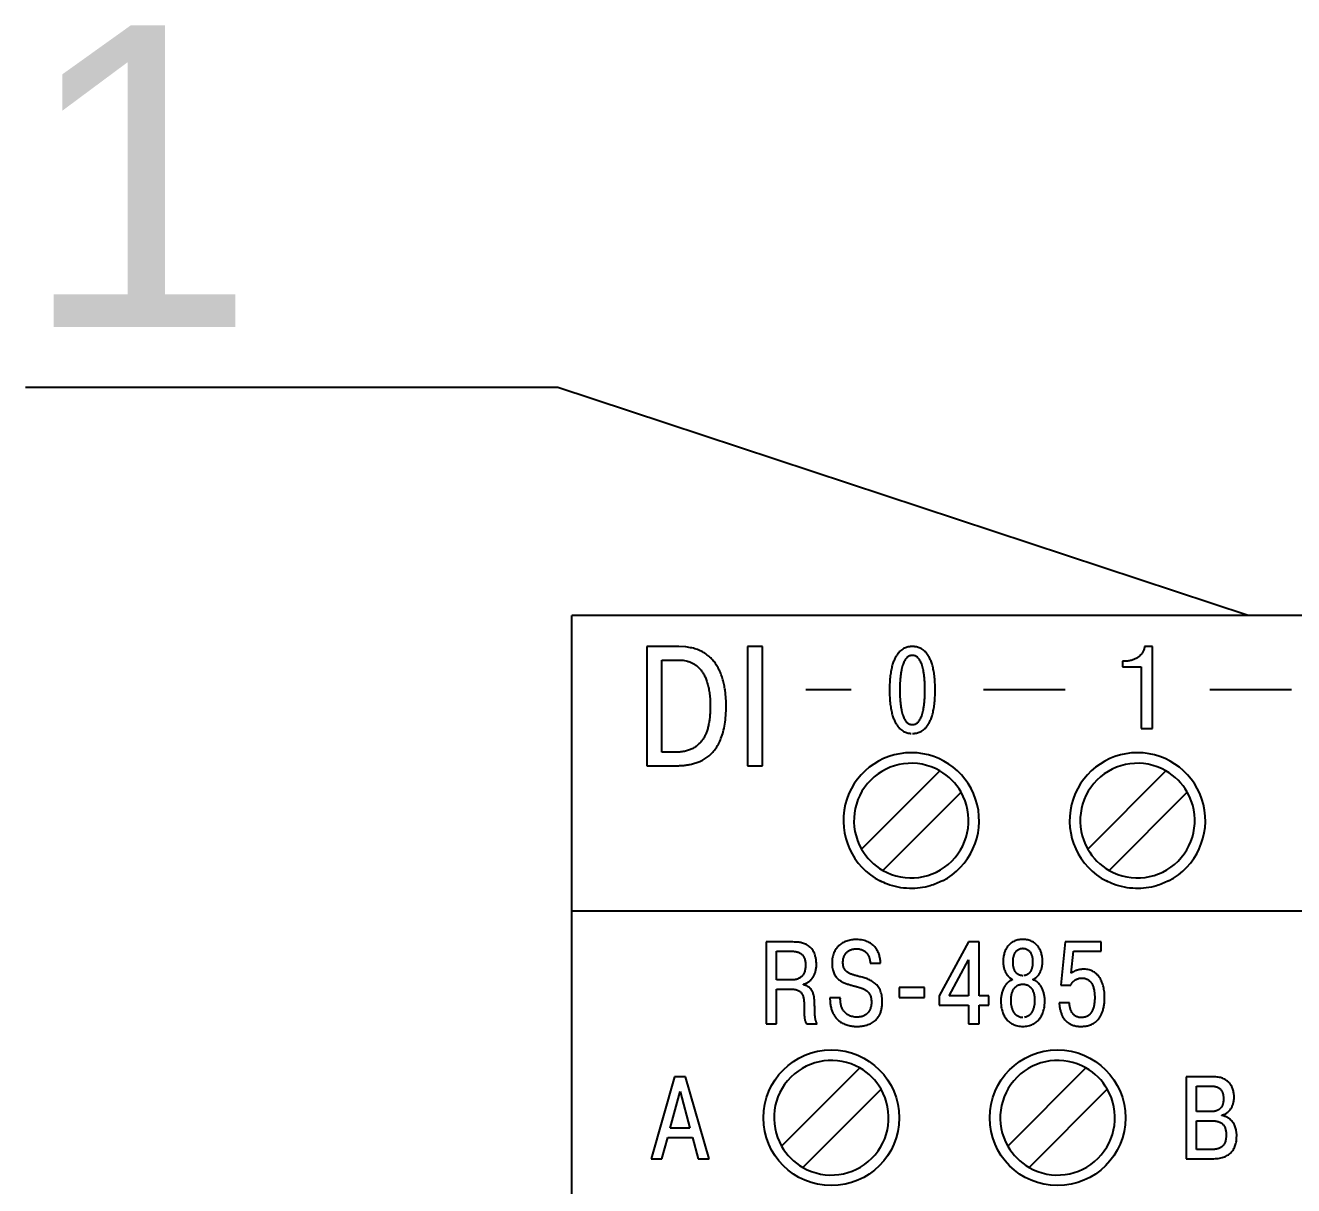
# Model space of a CAD drawing. Header units: millimetres. Extents: x 3520 to 8864, y 403 to 1747.
# Drawn here: x 5603.69 to 5608.74, y 876.04 to 880.65 of the extents above; entities that cross this region are included whole.
import ezdxf
from ezdxf import colors
from ezdxf.entities.mleader import LeaderData, LeaderLine
from ezdxf.math import Vec2, Vec3

# ---------------------------------------------------------------- set-up
doc = ezdxf.new("R2010")
doc.units = ezdxf.units.MM
doc.layers.add('Ссылки', color=6, linetype='Continuous')
doc.styles.get("Standard").update_dxf_attribs({"font": 'arial.ttf'})

# ---------------------------------------------------------------- blocks, each defined once
blk = doc.blocks.new('_None')

msp = doc.modelspace()

# ---------------------------------------------------------------- linework, layer by layer
for p, q in [((5618.4679, 878.3036, 1518.358), (5605.8679, 878.3036, 1518.358)), ((5605.8679, 875.6036, 1518.358), (5605.8679, 878.3036, 1518.358)), ((5606.2937, 878.1799, 1518.358), (5606.1657, 878.1799, 1518.358)), ((5606.1657, 878.1799, 1518.358), (5606.1657, 877.7058, 1518.358)), ((5606.3209, 878.1785, 1518.358), (5606.2937, 878.1799, 1518.358)), ((5606.6266, 878.1799, 1518.358), (5606.5664, 878.1799, 1518.358)), ((5606.5664, 878.1799, 1518.358), (5606.5664, 877.7058, 1518.358)), ((5606.6266, 877.7058, 1518.358), (5606.6266, 878.1799, 1518.358)), ((5608.177, 878.1799, 1518.358), (5608.1463, 878.1799, 1518.358)), ((5608.177, 877.854, 1518.358), (5608.177, 878.1799, 1518.358)), ((5606.2259, 877.7593, 1518.358), (5606.2259, 878.1264, 1518.358)), ((5606.2259, 878.1264, 1518.358), (5606.2916, 878.1264, 1518.358)), ((5608.0587, 878.1217, 1518.358), (5608.0587, 878.0989, 1518.358)), ((5608.0685, 878.1217, 1518.358), (5608.0587, 878.1217, 1518.358)), ((5608.0587, 878.0989, 1518.358), (5608.1332, 878.0989, 1518.358)), ((5608.0758, 878.122, 1518.358), (5608.0685, 878.1217, 1518.358)), ((5608.1332, 878.0989, 1518.358), (5608.1332, 877.854, 1518.358)), ((5606.7984, 878.009, 1518.358), (5606.9784, 878.009, 1518.358)), ((5607.5053, 878.009, 1518.358), (5607.8304, 878.009, 1518.358)), ((5608.4053, 878.009, 1518.358), (5608.7304, 878.009, 1518.358)), ((5608.1332, 877.854, 1518.358), (5608.177, 877.854, 1518.358)), ((5606.2774, 877.7593, 1518.358), (5606.2259, 877.7593, 1518.358)), ((5606.2973, 877.7602, 1518.358), (5606.2774, 877.7593, 1518.358)), ((5606.1657, 877.7058, 1518.358), (5606.2761, 877.7058, 1518.358)), ((5606.5664, 877.7058, 1518.358), (5606.6266, 877.7058, 1518.358)), ((5607.331, 877.6855, 1518.358), (5607.0199, 877.3744, 1518.358)), ((5608.231, 877.6855, 1518.358), (5607.9199, 877.3744, 1518.358)), ((5607.1048, 877.2896, 1518.358), (5607.4158, 877.6007, 1518.358)), ((5608.0048, 877.2896, 1518.358), (5608.3158, 877.6007, 1518.358)), ((5618.4679, 877.1276, 1518.358), (5605.8679, 877.1276, 1518.358)), ((5606.6407, 877.0048, 1518.358), (5606.6407, 876.6788, 1518.358)), ((5606.7474, 877.0048, 1518.358), (5606.6407, 877.0048, 1518.358)), ((5606.7532, 877.0047, 1518.358), (5606.7474, 877.0048, 1518.358)), ((5607.4462, 877.0048, 1518.358), (5607.3293, 876.7906, 1518.358)), ((5607.4877, 877.0048, 1518.358), (5607.4462, 877.0048, 1518.358)), ((5607.4877, 876.791, 1518.358), (5607.4877, 877.0048, 1518.358)), ((5607.8308, 877.0048, 1518.358), (5607.8136, 876.833, 1518.358)), ((5607.9728, 877.0048, 1518.358), (5607.8308, 877.0048, 1518.358)), ((5607.9728, 876.968, 1518.358), (5607.9728, 877.0048, 1518.358)), ((5606.6822, 876.8539, 1518.358), (5606.6822, 876.968, 1518.358)), ((5606.6822, 876.968, 1518.358), (5606.7404, 876.968, 1518.358)), ((5607.8545, 876.8804, 1518.358), (5607.8634, 876.968, 1518.358)), ((5607.8634, 876.968, 1518.358), (5607.9728, 876.968, 1518.358)), ((5607.0544, 876.9247, 1518.358), (5607.0547, 876.92, 1518.358)), ((5607.0547, 876.92, 1518.358), (5607.0961, 876.92, 1518.358)), ((5607.3689, 876.791, 1518.358), (5607.4462, 876.9335, 1518.358)), ((5607.4462, 876.9335, 1518.358), (5607.4462, 876.791, 1518.358)), ((5606.7455, 876.8539, 1518.358), (5606.6822, 876.8539, 1518.358)), ((5606.7491, 876.854, 1518.358), (5606.7455, 876.8539, 1518.358)), ((5607.8573, 876.8824, 1518.358), (5607.8545, 876.8804, 1518.358)), ((5606.6822, 876.8171, 1518.358), (5606.7418, 876.8171, 1518.358)), ((5606.6822, 876.6788, 1518.358), (5606.6822, 876.8171, 1518.358)), ((5606.7893, 876.8344, 1518.358), (5606.7893, 876.8372, 1518.358)), ((5606.7965, 876.8323, 1518.358), (5606.7893, 876.8344, 1518.358)), ((5607.1697, 876.8232, 1518.358), (5607.1697, 876.7836, 1518.358)), ((5607.2712, 876.8232, 1518.358), (5607.1697, 876.8232, 1518.358)), ((5607.2712, 876.7836, 1518.358), (5607.2712, 876.8232, 1518.358)), ((5607.3293, 876.7906, 1518.358), (5607.3293, 876.7538, 1518.358)), ((5607.4462, 876.791, 1518.358), (5607.3689, 876.791, 1518.358)), ((5607.5268, 876.791, 1518.358), (5607.4877, 876.791, 1518.358)), ((5607.5268, 876.7538, 1518.358), (5607.5268, 876.791, 1518.358)), ((5607.8136, 876.833, 1518.358), (5607.8527, 876.833, 1518.358)), ((5606.9359, 876.7822, 1518.358), (5606.8945, 876.7822, 1518.358)), ((5606.9357, 876.776, 1518.358), (5606.9359, 876.7822, 1518.358)), ((5607.1697, 876.7836, 1518.358), (5607.2712, 876.7836, 1518.358)), ((5607.3293, 876.7538, 1518.358), (5607.4462, 876.7538, 1518.358)), ((5607.4462, 876.7538, 1518.358), (5607.4462, 876.6788, 1518.358)), ((5607.4877, 876.7538, 1518.358), (5607.5268, 876.7538, 1518.358)), ((5607.4877, 876.6788, 1518.358), (5607.4877, 876.7538, 1518.358)), ((5607.8476, 876.7622, 1518.358), (5607.8066, 876.7622, 1518.358)), ((5607.8477, 876.7579, 1518.358), (5607.8476, 876.7622, 1518.358)), ((5606.6407, 876.6788, 1518.358), (5606.6822, 876.6788, 1518.358)), ((5606.7998, 876.6816, 1518.358), (5606.8014, 876.6788, 1518.358)), ((5606.8014, 876.6788, 1518.358), (5606.8433, 876.6788, 1518.358)), ((5607.4462, 876.6788, 1518.358), (5607.4877, 876.6788, 1518.358)), ((5607.013, 876.5035, 1518.358), (5606.7019, 876.1924, 1518.358)), ((5607.913, 876.5035, 1518.358), (5607.6019, 876.1924, 1518.358)), ((5606.2762, 876.4686, 1518.358), (5606.1825, 876.1426, 1518.358)), ((5606.3199, 876.4686, 1518.358), (5606.2762, 876.4686, 1518.358)), ((5606.4135, 876.1426, 1518.358), (5606.3199, 876.4686, 1518.358)), ((5608.4194, 876.4686, 1518.358), (5608.3114, 876.4686, 1518.358)), ((5608.3114, 876.4686, 1518.358), (5608.3114, 876.1426, 1518.358)), ((5608.4297, 876.4682, 1518.358), (5608.4194, 876.4686, 1518.358)), ((5606.2585, 876.2637, 1518.358), (5606.2981, 876.4099, 1518.358)), ((5606.2981, 876.4099, 1518.358), (5606.3376, 876.2637, 1518.358)), ((5606.7868, 876.1076, 1518.358), (5607.0978, 876.4187, 1518.358)), ((5607.6868, 876.1076, 1518.358), (5607.9978, 876.4187, 1518.358)), ((5608.3528, 876.3303, 1518.358), (5608.3528, 876.4318, 1518.358)), ((5608.3528, 876.4318, 1518.358), (5608.412, 876.4318, 1518.358)), ((5608.4106, 876.3303, 1518.358), (5608.3528, 876.3303, 1518.358)), ((5608.3528, 876.1794, 1518.358), (5608.3528, 876.2935, 1518.358)), ((5608.3528, 876.2935, 1518.358), (5608.4129, 876.2935, 1518.358)), ((5608.4168, 876.3305, 1518.358), (5608.4106, 876.3303, 1518.358)), ((5608.4539, 876.314, 1518.358), (5608.4539, 876.3163, 1518.358)), ((5608.4584, 876.313, 1518.358), (5608.4539, 876.314, 1518.358)), ((5606.3376, 876.2637, 1518.358), (5606.2585, 876.2637, 1518.358)), ((5606.2259, 876.1426, 1518.358), (5606.2492, 876.2269, 1518.358)), ((5606.2492, 876.2269, 1518.358), (5606.347, 876.2269, 1518.358)), ((5606.347, 876.2269, 1518.358), (5606.3702, 876.1426, 1518.358)), ((5606.1825, 876.1426, 1518.358), (5606.2259, 876.1426, 1518.358)), ((5606.3702, 876.1426, 1518.358), (5606.4135, 876.1426, 1518.358)), ((5608.3114, 876.1426, 1518.358), (5608.4157, 876.1426, 1518.358)), ((5608.4129, 876.1794, 1518.358), (5608.3528, 876.1794, 1518.358)), ((5608.4177, 876.1795, 1518.358), (5608.4129, 876.1794, 1518.358))]:
    msp.add_line(p, q)
for centre in [(5606.8999, 876.3056, 1518.358), (5607.7999, 876.3056, 1518.358)]:
    msp.add_circle(centre, 0.27)
for centre, radius, start, end in [((5607.2179, 877.4876, 1518.358), 0.27, 297.266, 242.734), ((5608.1179, 877.4876, 1518.358), 0.27, 297.266, 242.734), ((5607.2179, 877.4876, 1518.358), 0.228, 60.2575, 209.7425), ((5608.1179, 877.4876, 1518.358), 0.228, 60.2575, 209.7425), ((5607.2179, 877.4876, 1518.358), 0.228, 29.7425, 60.2575), ((5608.1179, 877.4876, 1518.358), 0.228, 29.7425, 60.2575), ((5607.2179, 877.4876, 1518.358), 0.228, 240.2575, 29.7425), ((5608.1179, 877.4876, 1518.358), 0.228, 240.2575, 29.7425), ((5607.2179, 877.4876, 1518.358), 0.228, 209.7425, 240.2575), ((5608.1179, 877.4876, 1518.358), 0.228, 209.7425, 240.2575), ((5606.8999, 876.3056, 1518.358), 0.228, 60.2575, 209.7425), ((5606.8999, 876.3056, 1518.358), 0.228, 29.7425, 60.2575), ((5607.7999, 876.3056, 1518.358), 0.228, 60.2575, 209.7425), ((5607.7999, 876.3056, 1518.358), 0.228, 29.7425, 60.2575), ((5606.8999, 876.3056, 1518.358), 0.228, 240.2575, 29.7425), ((5607.7999, 876.3056, 1518.358), 0.228, 240.2575, 29.7425), ((5606.8999, 876.3056, 1518.358), 0.228, 209.7425, 240.2575), ((5607.7999, 876.3056, 1518.358), 0.228, 209.7425, 240.2575)]:
    msp.add_arc(centre, radius, start, end)
for points in [[(5606.2761, 877.7058, 1518.358), (5606.292, 877.706, 1518.358), (5606.3086, 877.707, 1518.358), (5606.3257, 877.7089, 1518.358), (5606.343, 877.7121, 1518.358), (5606.3603, 877.7168, 1518.358), (5606.3773, 877.7232, 1518.358), (5606.3939, 877.7317, 1518.358), (5606.4097, 877.7425, 1518.358), (5606.4245, 877.7558, 1518.358), (5606.4382, 877.772, 1518.358), (5606.4504, 877.7914, 1518.358), (5606.4609, 877.8141, 1518.358), (5606.4695, 877.8405, 1518.358), (5606.4759, 877.8708, 1518.358), (5606.4799, 877.9053, 1518.358), (5606.4813, 877.9442, 1518.358), (5606.4809, 877.9652, 1518.358), (5606.4795, 877.9862, 1518.358), (5606.4771, 878.0072, 1518.358), (5606.4734, 878.0279, 1518.358), (5606.4685, 878.0481, 1518.358), (5606.4621, 878.0676, 1518.358), (5606.4542, 878.0862, 1518.358), (5606.4446, 878.1037, 1518.358), (5606.4333, 878.1199, 1518.358), (5606.42, 878.1346, 1518.358), (5606.4047, 878.1476, 1518.358), (5606.3873, 878.1587, 1518.358), (5606.3676, 878.1677, 1518.358), (5606.3455, 878.1743, 1518.358), (5606.3209, 878.1785, 1518.358)], [(5607.2223, 877.8343, 1518.358), (5607.227, 877.8344, 1518.358), (5607.2326, 877.8348, 1518.358), (5607.239, 877.8359, 1518.358), (5607.2459, 877.8377, 1518.358), (5607.2533, 877.8405, 1518.358), (5607.2609, 877.8446, 1518.358), (5607.2685, 877.8503, 1518.358), (5607.2761, 877.8577, 1518.358), (5607.2834, 877.867, 1518.358), (5607.2903, 877.8786, 1518.358), (5607.2966, 877.8925, 1518.358), (5607.3021, 877.9092, 1518.358), (5607.3066, 877.9287, 1518.358), (5607.3101, 877.9514, 1518.358), (5607.3123, 877.9775, 1518.358), (5607.3131, 878.0072, 1518.358), (5607.3123, 878.0368, 1518.358), (5607.3101, 878.0629, 1518.358), (5607.3066, 878.0855, 1518.358), (5607.3021, 878.1051, 1518.358), (5607.2966, 878.1217, 1518.358), (5607.2903, 878.1357, 1518.358), (5607.2834, 878.1472, 1518.358), (5607.2761, 878.1566, 1518.358), (5607.2685, 878.1639, 1518.358), (5607.2609, 878.1696, 1518.358), (5607.2533, 878.1737, 1518.358), (5607.2459, 878.1766, 1518.358), (5607.239, 878.1784, 1518.358), (5607.2326, 878.1794, 1518.358), (5607.227, 878.1798, 1518.358), (5607.2223, 878.1799, 1518.358), (5607.2176, 878.1798, 1518.358), (5607.212, 878.1794, 1518.358), (5607.2056, 878.1784, 1518.358), (5607.1987, 878.1766, 1518.358), (5607.1914, 878.1737, 1518.358), (5607.1838, 878.1696, 1518.358), (5607.1761, 878.1639, 1518.358), (5607.1685, 878.1566, 1518.358), (5607.1612, 878.1472, 1518.358), (5607.1543, 878.1357, 1518.358), (5607.1481, 878.1217, 1518.358), (5607.1425, 878.1051, 1518.358), (5607.138, 878.0855, 1518.358), (5607.1345, 878.0629, 1518.358), (5607.1323, 878.0368, 1518.358), (5607.1315, 878.0072, 1518.358), (5607.1323, 877.9775, 1518.358), (5607.1345, 877.9514, 1518.358), (5607.138, 877.9287, 1518.358), (5607.1425, 877.9092, 1518.358), (5607.1481, 877.8925, 1518.358), (5607.1543, 877.8786, 1518.358), (5607.1612, 877.867, 1518.358), (5607.1685, 877.8577, 1518.358), (5607.1761, 877.8503, 1518.358), (5607.1838, 877.8446, 1518.358), (5607.1914, 877.8405, 1518.358), (5607.1987, 877.8377, 1518.358), (5607.2056, 877.8359, 1518.358), (5607.212, 877.8348, 1518.358), (5607.2176, 877.8344, 1518.358)], [(5608.1463, 878.1799, 1518.358), (5608.1451, 878.1734, 1518.358), (5608.1432, 878.1673, 1518.358), (5608.1407, 878.1614, 1518.358), (5608.1377, 878.1559, 1518.358), (5608.1341, 878.1507, 1518.358), (5608.13, 878.146, 1518.358), (5608.1254, 878.1416, 1518.358), (5608.1203, 878.1376, 1518.358), (5608.1149, 878.134, 1518.358), (5608.1091, 878.1308, 1518.358), (5608.103, 878.1281, 1518.358), (5608.0965, 878.1258, 1518.358), (5608.0898, 878.124, 1518.358), (5608.0829, 878.1228, 1518.358), (5608.0758, 878.122, 1518.358)], [(5606.2916, 878.1264, 1518.358), (5606.3039, 878.1259, 1518.358), (5606.316, 878.1244, 1518.358), (5606.3278, 878.1217, 1518.358), (5606.3392, 878.1178, 1518.358), (5606.3501, 878.1126, 1518.358), (5606.3606, 878.106, 1518.358), (5606.3705, 878.0979, 1518.358), (5606.3796, 878.0882, 1518.358), (5606.388, 878.0769, 1518.358), (5606.3956, 878.0637, 1518.358), (5606.4022, 878.0488, 1518.358), (5606.4077, 878.0318, 1518.358), (5606.4122, 878.0129, 1518.358), (5606.4156, 877.9918, 1518.358), (5606.4176, 877.9685, 1518.358), (5606.4183, 877.9429, 1518.358), (5606.4179, 877.9236, 1518.358), (5606.4168, 877.905, 1518.358), (5606.4148, 877.8872, 1518.358), (5606.4119, 877.8702, 1518.358), (5606.408, 877.8541, 1518.358), (5606.403, 877.8389, 1518.358), (5606.3969, 877.8249, 1518.358), (5606.3895, 877.812, 1518.358), (5606.3809, 877.8003, 1518.358), (5606.3708, 877.7899, 1518.358), (5606.3593, 877.7809, 1518.358), (5606.3463, 877.7733, 1518.358), (5606.3317, 877.7673, 1518.358), (5606.3154, 877.7629, 1518.358), (5606.2973, 877.7602, 1518.358)], [(5607.2223, 877.8693, 1518.358), (5607.2178, 877.8696, 1518.358), (5607.2134, 877.8707, 1518.358), (5607.2089, 877.8725, 1518.358), (5607.2045, 877.8752, 1518.358), (5607.2002, 877.8789, 1518.358), (5607.1961, 877.8836, 1518.358), (5607.1922, 877.8894, 1518.358), (5607.1885, 877.8965, 1518.358), (5607.1851, 877.9049, 1518.358), (5607.182, 877.9146, 1518.358), (5607.1793, 877.9259, 1518.358), (5607.1769, 877.9387, 1518.358), (5607.1751, 877.9531, 1518.358), (5607.1736, 877.9693, 1518.358), (5607.1728, 877.9873, 1518.358), (5607.1725, 878.0072, 1518.358), (5607.1728, 878.027, 1518.358), (5607.1736, 878.045, 1518.358), (5607.1751, 878.0612, 1518.358), (5607.1769, 878.0756, 1518.358), (5607.1793, 878.0884, 1518.358), (5607.182, 878.0997, 1518.358), (5607.1851, 878.1094, 1518.358), (5607.1885, 878.1178, 1518.358), (5607.1922, 878.1249, 1518.358), (5607.1961, 878.1307, 1518.358), (5607.2002, 878.1354, 1518.358), (5607.2045, 878.1391, 1518.358), (5607.2089, 878.1418, 1518.358), (5607.2134, 878.1436, 1518.358), (5607.2178, 878.1447, 1518.358), (5607.2223, 878.145, 1518.358), (5607.2268, 878.1447, 1518.358), (5607.2313, 878.1436, 1518.358), (5607.2357, 878.1418, 1518.358), (5607.2401, 878.1391, 1518.358), (5607.2444, 878.1354, 1518.358), (5607.2485, 878.1307, 1518.358), (5607.2525, 878.1249, 1518.358), (5607.2561, 878.1178, 1518.358), (5607.2595, 878.1094, 1518.358), (5607.2626, 878.0997, 1518.358), (5607.2654, 878.0884, 1518.358), (5607.2677, 878.0756, 1518.358), (5607.2696, 878.0612, 1518.358), (5607.271, 878.045, 1518.358), (5607.2718, 878.027, 1518.358), (5607.2721, 878.0072, 1518.358), (5607.2718, 877.9873, 1518.358), (5607.271, 877.9693, 1518.358), (5607.2696, 877.9531, 1518.358), (5607.2677, 877.9387, 1518.358), (5607.2654, 877.9259, 1518.358), (5607.2626, 877.9146, 1518.358), (5607.2595, 877.9049, 1518.358), (5607.2561, 877.8965, 1518.358), (5607.2525, 877.8894, 1518.358), (5607.2485, 877.8836, 1518.358), (5607.2444, 877.8789, 1518.358), (5607.2401, 877.8752, 1518.358), (5607.2357, 877.8725, 1518.358), (5607.2313, 877.8707, 1518.358), (5607.2268, 877.8696, 1518.358), (5607.2223, 877.8693, 1518.358)], [(5606.7893, 876.8372, 1518.358), (5606.7945, 876.8388, 1518.358), (5606.7996, 876.8408, 1518.358), (5606.8046, 876.8434, 1518.358), (5606.8093, 876.8463, 1518.358), (5606.8138, 876.8497, 1518.358), (5606.818, 876.8535, 1518.358), (5606.8219, 876.8578, 1518.358), (5606.8256, 876.8624, 1518.358), (5606.8289, 876.8675, 1518.358), (5606.8318, 876.873, 1518.358), (5606.8344, 876.8789, 1518.358), (5606.8365, 876.8851, 1518.358), (5606.8382, 876.8918, 1518.358), (5606.8395, 876.8988, 1518.358), (5606.8403, 876.9062, 1518.358), (5606.8405, 876.914, 1518.358), (5606.8398, 876.9293, 1518.358), (5606.8377, 876.9429, 1518.358), (5606.8344, 876.9547, 1518.358), (5606.83, 876.9649, 1518.358), (5606.8247, 876.9736, 1518.358), (5606.8187, 876.981, 1518.358), (5606.812, 876.9871, 1518.358), (5606.8048, 876.992, 1518.358), (5606.7973, 876.996, 1518.358), (5606.7896, 876.999, 1518.358), (5606.7818, 877.0013, 1518.358), (5606.7741, 877.0028, 1518.358), (5606.7667, 877.0039, 1518.358), (5606.7597, 877.0045, 1518.358), (5606.7532, 877.0047, 1518.358)], [(5607.0961, 876.92, 1518.358), (5607.0956, 876.9273, 1518.358), (5607.0947, 876.9349, 1518.358), (5607.0932, 876.9427, 1518.358), (5607.091, 876.9507, 1518.358), (5607.0883, 876.9586, 1518.358), (5607.0848, 876.9665, 1518.358), (5607.0806, 876.9741, 1518.358), (5607.0756, 876.9814, 1518.358), (5607.0698, 876.9883, 1518.358), (5607.063, 876.9946, 1518.358), (5607.0553, 877.0002, 1518.358), (5607.0466, 877.0051, 1518.358), (5607.0369, 877.0091, 1518.358), (5607.026, 877.0121, 1518.358), (5607.0139, 877.0139, 1518.358), (5607.0007, 877.0146, 1518.358), (5606.9901, 877.0142, 1518.358), (5606.98, 877.013, 1518.358), (5606.9704, 877.0111, 1518.358), (5606.9612, 877.0085, 1518.358), (5606.9526, 877.005, 1518.358), (5606.9446, 877.0009, 1518.358), (5606.9371, 876.996, 1518.358), (5606.9303, 876.9905, 1518.358), (5606.9242, 876.9842, 1518.358), (5606.9187, 876.9772, 1518.358), (5606.914, 876.9695, 1518.358), (5606.9101, 876.9611, 1518.358), (5606.907, 876.9521, 1518.358), (5606.9047, 876.9424, 1518.358), (5606.9033, 876.932, 1518.358), (5606.9029, 876.921, 1518.358), (5606.9033, 876.9096, 1518.358), (5606.9047, 876.8993, 1518.358), (5606.9068, 876.89, 1518.358), (5606.9097, 876.8817, 1518.358), (5606.9132, 876.8743, 1518.358), (5606.9174, 876.8678, 1518.358), (5606.9221, 876.862, 1518.358), (5606.9273, 876.8569, 1518.358), (5606.9329, 876.8525, 1518.358), (5606.9388, 876.8486, 1518.358), (5606.945, 876.8452, 1518.358), (5606.9514, 876.8422, 1518.358), (5606.958, 876.8396, 1518.358), (5606.9646, 876.8374, 1518.358), (5606.9713, 876.8353, 1518.358), (5606.9778, 876.8334, 1518.358), (5606.98, 876.8328, 1518.358), (5606.9822, 876.8322, 1518.358), (5606.9844, 876.8316, 1518.358), (5606.9866, 876.831, 1518.358), (5606.9888, 876.8304, 1518.358), (5606.9909, 876.8299, 1518.358), (5606.9931, 876.8293, 1518.358), (5606.9953, 876.8287, 1518.358), (5606.9975, 876.8281, 1518.358), (5606.9997, 876.8275, 1518.358), (5607.0019, 876.8269, 1518.358), (5607.0041, 876.8263, 1518.358), (5607.0062, 876.8256, 1518.358), (5607.0084, 876.825, 1518.358), (5607.0106, 876.8243, 1518.358), (5607.0128, 876.8236, 1518.358), (5607.0161, 876.8226, 1518.358), (5607.0197, 876.8214, 1518.358), (5607.0235, 876.8201, 1518.358), (5607.0273, 876.8185, 1518.358), (5607.0312, 876.8167, 1518.358), (5607.0351, 876.8145, 1518.358), (5607.0389, 876.812, 1518.358), (5607.0425, 876.8091, 1518.358), (5607.046, 876.8058, 1518.358), (5607.0492, 876.8019, 1518.358), (5607.052, 876.7976, 1518.358), (5607.0545, 876.7927, 1518.358), (5607.0565, 876.7871, 1518.358), (5607.058, 876.7809, 1518.358), (5607.059, 876.774, 1518.358), (5607.0593, 876.7664, 1518.358), (5607.0591, 876.7594, 1518.358), (5607.0584, 876.7528, 1518.358), (5607.0571, 876.7466, 1518.358), (5607.0554, 876.7408, 1518.358), (5607.0533, 876.7354, 1518.358), (5607.0507, 876.7304, 1518.358), (5607.0477, 876.7259, 1518.358), (5607.0442, 876.7218, 1518.358), (5607.0404, 876.7181, 1518.358), (5607.0361, 876.7149, 1518.358), (5607.0314, 876.7121, 1518.358), (5607.0263, 876.7099, 1518.358), (5607.0209, 876.7081, 1518.358), (5607.0151, 876.7069, 1518.358), (5607.009, 876.7061, 1518.358), (5607.0025, 876.7058, 1518.358), (5606.9929, 876.7063, 1518.358), (5606.9841, 876.7078, 1518.358), (5606.9761, 876.7101, 1518.358), (5606.969, 876.7132, 1518.358), (5606.9627, 876.7169, 1518.358), (5606.9571, 876.7214, 1518.358), (5606.9523, 876.7263, 1518.358), (5606.9481, 876.7318, 1518.358), (5606.9446, 876.7376, 1518.358), (5606.9417, 876.7437, 1518.358), (5606.9395, 876.75, 1518.358), (5606.9378, 876.7565, 1518.358), (5606.9366, 876.763, 1518.358), (5606.9359, 876.7695, 1518.358), (5606.9357, 876.776, 1518.358)], [(5607.6217, 876.8553, 1518.358), (5607.6136, 876.8517, 1518.358), (5607.6065, 876.8473, 1518.358), (5607.6003, 876.842, 1518.358), (5607.5949, 876.8362, 1518.358), (5607.5903, 876.8299, 1518.358), (5607.5865, 876.8233, 1518.358), (5607.5833, 876.8165, 1518.358), (5607.5807, 876.8097, 1518.358), (5607.5787, 876.8029, 1518.358), (5607.5771, 876.7964, 1518.358), (5607.576, 876.7904, 1518.358), (5607.5752, 876.7848, 1518.358), (5607.5747, 876.78, 1518.358), (5607.5744, 876.776, 1518.358), (5607.5743, 876.7729, 1518.358), (5607.5742, 876.771, 1518.358), (5607.5746, 876.7609, 1518.358), (5607.5755, 876.751, 1518.358), (5607.577, 876.7413, 1518.358), (5607.5792, 876.7321, 1518.358), (5607.5821, 876.7232, 1518.358), (5607.5856, 876.7148, 1518.358), (5607.5899, 876.7069, 1518.358), (5607.5948, 876.6995, 1518.358), (5607.6005, 876.6929, 1518.358), (5607.6069, 876.6869, 1518.358), (5607.6141, 876.6816, 1518.358), (5607.622, 876.6772, 1518.358), (5607.6307, 876.6737, 1518.358), (5607.6403, 876.6711, 1518.358), (5607.6506, 876.6695, 1518.358), (5607.6618, 876.669, 1518.358), (5607.673, 876.6695, 1518.358), (5607.6834, 876.6711, 1518.358), (5607.6929, 876.6737, 1518.358), (5607.7016, 876.6772, 1518.358), (5607.7096, 876.6816, 1518.358), (5607.7167, 876.6869, 1518.358), (5607.7232, 876.6929, 1518.358), (5607.7288, 876.6995, 1518.358), (5607.7338, 876.7069, 1518.358), (5607.738, 876.7148, 1518.358), (5607.7415, 876.7232, 1518.358), (5607.7444, 876.7321, 1518.358), (5607.7466, 876.7413, 1518.358), (5607.7481, 876.751, 1518.358), (5607.749, 876.7609, 1518.358), (5607.7493, 876.771, 1518.358), (5607.7493, 876.7729, 1518.358), (5607.7492, 876.776, 1518.358), (5607.7489, 876.78, 1518.358), (5607.7484, 876.7848, 1518.358), (5607.7476, 876.7904, 1518.358), (5607.7465, 876.7964, 1518.358), (5607.7449, 876.8029, 1518.358), (5607.7429, 876.8097, 1518.358), (5607.7403, 876.8165, 1518.358), (5607.7371, 876.8233, 1518.358), (5607.7333, 876.8299, 1518.358), (5607.7287, 876.8362, 1518.358), (5607.7234, 876.842, 1518.358), (5607.7171, 876.8473, 1518.358), (5607.71, 876.8517, 1518.358), (5607.7018, 876.8553, 1518.358), (5607.7064, 876.8577, 1518.358), (5607.7107, 876.8604, 1518.358), (5607.7147, 876.8635, 1518.358), (5607.7184, 876.8669, 1518.358), (5607.7219, 876.8706, 1518.358), (5607.725, 876.8746, 1518.358), (5607.7278, 876.8789, 1518.358), (5607.7304, 876.8835, 1518.358), (5607.7326, 876.8882, 1518.358), (5607.7346, 876.8933, 1518.358), (5607.7363, 876.8985, 1518.358), (5607.7376, 876.9039, 1518.358), (5607.7387, 876.9095, 1518.358), (5607.7394, 876.9152, 1518.358), (5607.7399, 876.921, 1518.358), (5607.74, 876.927, 1518.358), (5607.7398, 876.9355, 1518.358), (5607.7389, 876.9439, 1518.358), (5607.7376, 876.952, 1518.358), (5607.7356, 876.9599, 1518.358), (5607.7331, 876.9675, 1518.358), (5607.7299, 876.9748, 1518.358), (5607.7261, 876.9816, 1518.358), (5607.7217, 876.9879, 1518.358), (5607.7166, 876.9937, 1518.358), (5607.7109, 876.9989, 1518.358), (5607.7045, 877.0034, 1518.358), (5607.6974, 877.0073, 1518.358), (5607.6896, 877.0104, 1518.358), (5607.6811, 877.0127, 1518.358), (5607.6718, 877.0141, 1518.358), (5607.6618, 877.0146, 1518.358), (5607.6518, 877.0141, 1518.358), (5607.6425, 877.0127, 1518.358), (5607.634, 877.0104, 1518.358), (5607.6262, 877.0073, 1518.358), (5607.6191, 877.0034, 1518.358), (5607.6127, 876.9989, 1518.358), (5607.607, 876.9937, 1518.358), (5607.6019, 876.9879, 1518.358), (5607.5975, 876.9816, 1518.358), (5607.5937, 876.9748, 1518.358), (5607.5906, 876.9675, 1518.358), (5607.588, 876.9599, 1518.358), (5607.5861, 876.952, 1518.358), (5607.5847, 876.9439, 1518.358), (5607.5838, 876.9355, 1518.358), (5607.5836, 876.927, 1518.358), (5607.5837, 876.921, 1518.358), (5607.5842, 876.9152, 1518.358), (5607.5849, 876.9095, 1518.358), (5607.586, 876.9039, 1518.358), (5607.5874, 876.8985, 1518.358), (5607.589, 876.8933, 1518.358), (5607.591, 876.8882, 1518.358), (5607.5932, 876.8835, 1518.358), (5607.5958, 876.8789, 1518.358), (5607.5986, 876.8746, 1518.358), (5607.6018, 876.8706, 1518.358), (5607.6052, 876.8669, 1518.358), (5607.6089, 876.8635, 1518.358), (5607.6129, 876.8604, 1518.358), (5607.6172, 876.8577, 1518.358)], [(5606.7404, 876.968, 1518.358), (5606.7468, 876.9678, 1518.358), (5606.7529, 876.9674, 1518.358), (5606.7586, 876.9665, 1518.358), (5606.764, 876.9653, 1518.358), (5606.7691, 876.9637, 1518.358), (5606.7737, 876.9616, 1518.358), (5606.778, 876.9591, 1518.358), (5606.7819, 876.9562, 1518.358), (5606.7854, 876.9527, 1518.358), (5606.7884, 876.9487, 1518.358), (5606.7911, 876.9442, 1518.358), (5606.7932, 876.9391, 1518.358), (5606.795, 876.9334, 1518.358), (5606.7962, 876.9271, 1518.358), (5606.797, 876.9202, 1518.358), (5606.7972, 876.9126, 1518.358), (5606.7968, 876.9036, 1518.358), (5606.7957, 876.8956, 1518.358), (5606.794, 876.8885, 1518.358), (5606.7917, 876.8822, 1518.358), (5606.7889, 876.8767, 1518.358), (5606.7857, 876.8719, 1518.358), (5606.7821, 876.8678, 1518.358), (5606.7782, 876.8644, 1518.358), (5606.7741, 876.8615, 1518.358), (5606.7699, 876.8592, 1518.358), (5606.7656, 876.8574, 1518.358), (5606.7613, 876.856, 1518.358), (5606.7571, 876.855, 1518.358), (5606.753, 876.8544, 1518.358), (5606.7491, 876.854, 1518.358)], [(5606.8945, 876.7822, 1518.358), (5606.8954, 876.7631, 1518.358), (5606.898, 876.7463, 1518.358), (5606.9022, 876.7316, 1518.358), (5606.9077, 876.7189, 1518.358), (5606.9144, 876.708, 1518.358), (5606.922, 876.6988, 1518.358), (5606.9303, 876.6912, 1518.358), (5606.939, 876.685, 1518.358), (5606.948, 876.6801, 1518.358), (5606.9571, 876.6763, 1518.358), (5606.966, 876.6734, 1518.358), (5606.9746, 876.6714, 1518.358), (5606.9825, 876.6701, 1518.358), (5606.9897, 876.6694, 1518.358), (5606.9958, 876.669, 1518.358), (5607.0007, 876.669, 1518.358), (5607.0054, 876.669, 1518.358), (5607.0112, 876.6692, 1518.358), (5607.0181, 876.6697, 1518.358), (5607.0257, 876.6707, 1518.358), (5607.0338, 876.6722, 1518.358), (5607.0424, 876.6745, 1518.358), (5607.0511, 876.6776, 1518.358), (5607.0597, 876.6818, 1518.358), (5607.0681, 876.687, 1518.358), (5607.076, 876.6936, 1518.358), (5607.0833, 876.7015, 1518.358), (5607.0897, 876.711, 1518.358), (5607.0951, 876.7222, 1518.358), (5607.0991, 876.7352, 1518.358), (5607.1017, 876.7502, 1518.358), (5607.1026, 876.7673, 1518.358), (5607.102, 876.781, 1518.358), (5607.1003, 876.7934, 1518.358), (5607.0975, 876.8044, 1518.358), (5607.0937, 876.8142, 1518.358), (5607.089, 876.8228, 1518.358), (5607.0835, 876.8304, 1518.358), (5607.0774, 876.837, 1518.358), (5607.0706, 876.8428, 1518.358), (5607.0633, 876.8478, 1518.358), (5607.0556, 876.8521, 1518.358), (5607.0475, 876.8559, 1518.358), (5607.0392, 876.8591, 1518.358), (5607.0308, 876.8619, 1518.358), (5607.0222, 876.8644, 1518.358), (5607.0137, 876.8667, 1518.358), (5607.0053, 876.8688, 1518.358), (5606.9994, 876.8703, 1518.358), (5606.9936, 876.8719, 1518.358), (5606.9879, 876.8735, 1518.358), (5606.9825, 876.8753, 1518.358), (5606.9774, 876.8773, 1518.358), (5606.9725, 876.8796, 1518.358), (5606.9679, 876.882, 1518.358), (5606.9637, 876.8849, 1518.358), (5606.9599, 876.888, 1518.358), (5606.9564, 876.8915, 1518.358), (5606.9534, 876.8955, 1518.358), (5606.9509, 876.9, 1518.358), (5606.9489, 876.9049, 1518.358), (5606.9474, 876.9104, 1518.358), (5606.9465, 876.9165, 1518.358), (5606.9462, 876.9233, 1518.358), (5606.9464, 876.9293, 1518.358), (5606.9471, 876.9351, 1518.358), (5606.9483, 876.9406, 1518.358), (5606.95, 876.9457, 1518.358), (5606.9521, 876.9506, 1518.358), (5606.9545, 876.955, 1518.358), (5606.9574, 876.9592, 1518.358), (5606.9607, 876.9629, 1518.358), (5606.9644, 876.9663, 1518.358), (5606.9685, 876.9692, 1518.358), (5606.9729, 876.9718, 1518.358), (5606.9776, 876.9739, 1518.358), (5606.9827, 876.9756, 1518.358), (5606.9881, 876.9768, 1518.358), (5606.9938, 876.9775, 1518.358), (5606.9997, 876.9778, 1518.358), (5607.0071, 876.9774, 1518.358), (5607.0138, 876.9763, 1518.358), (5607.02, 876.9745, 1518.358), (5607.0255, 876.9722, 1518.358), (5607.0305, 876.9693, 1518.358), (5607.0349, 876.966, 1518.358), (5607.0388, 876.9623, 1518.358), (5607.0422, 876.9582, 1518.358), (5607.0452, 876.9537, 1518.358), (5607.0477, 876.9491, 1518.358), (5607.0498, 876.9443, 1518.358), (5607.0515, 876.9395, 1518.358), (5607.0528, 876.9345, 1518.358), (5607.0537, 876.9296, 1518.358), (5607.0544, 876.9247, 1518.358)], [(5607.6618, 876.8707, 1518.358), (5607.6578, 876.8709, 1518.358), (5607.6539, 876.8715, 1518.358), (5607.6501, 876.8725, 1518.358), (5607.6465, 876.874, 1518.358), (5607.6431, 876.8759, 1518.358), (5607.6398, 876.8782, 1518.358), (5607.6368, 876.881, 1518.358), (5607.634, 876.8842, 1518.358), (5607.6315, 876.8878, 1518.358), (5607.6293, 876.8918, 1518.358), (5607.6274, 876.8963, 1518.358), (5607.6257, 876.9013, 1518.358), (5607.6244, 876.9067, 1518.358), (5607.6235, 876.9125, 1518.358), (5607.6229, 876.9188, 1518.358), (5607.6227, 876.9256, 1518.358), (5607.6227, 876.9279, 1518.358), (5607.6229, 876.9309, 1518.358), (5607.6232, 876.9344, 1518.358), (5607.6236, 876.9384, 1518.358), (5607.6244, 876.9427, 1518.358), (5607.6254, 876.9472, 1518.358), (5607.6267, 876.9518, 1518.358), (5607.6284, 876.9565, 1518.358), (5607.6306, 876.961, 1518.358), (5607.6333, 876.9652, 1518.358), (5607.6365, 876.9692, 1518.358), (5607.6402, 876.9726, 1518.358), (5607.6446, 876.9755, 1518.358), (5607.6496, 876.9777, 1518.358), (5607.6553, 876.9791, 1518.358), (5607.6618, 876.9796, 1518.358), (5607.6683, 876.9791, 1518.358), (5607.6741, 876.9777, 1518.358), (5607.6791, 876.9755, 1518.358), (5607.6834, 876.9726, 1518.358), (5607.6872, 876.9692, 1518.358), (5607.6904, 876.9652, 1518.358), (5607.693, 876.961, 1518.358), (5607.6952, 876.9565, 1518.358), (5607.6969, 876.9518, 1518.358), (5607.6983, 876.9472, 1518.358), (5607.6993, 876.9427, 1518.358), (5607.7, 876.9384, 1518.358), (5607.7005, 876.9344, 1518.358), (5607.7007, 876.9309, 1518.358), (5607.7009, 876.9279, 1518.358), (5607.7009, 876.9256, 1518.358), (5607.7007, 876.9188, 1518.358), (5607.7001, 876.9125, 1518.358), (5607.6992, 876.9067, 1518.358), (5607.6979, 876.9013, 1518.358), (5607.6963, 876.8963, 1518.358), (5607.6943, 876.8918, 1518.358), (5607.6921, 876.8878, 1518.358), (5607.6896, 876.8842, 1518.358), (5607.6868, 876.881, 1518.358), (5607.6838, 876.8782, 1518.358), (5607.6806, 876.8759, 1518.358), (5607.6772, 876.874, 1518.358), (5607.6735, 876.8725, 1518.358), (5607.6698, 876.8715, 1518.358), (5607.6659, 876.8709, 1518.358)], [(5607.8066, 876.7622, 1518.358), (5607.8083, 876.7459, 1518.358), (5607.8112, 876.7317, 1518.358), (5607.8152, 876.7193, 1518.358), (5607.82, 876.7087, 1518.358), (5607.8256, 876.6996, 1518.358), (5607.8318, 876.6921, 1518.358), (5607.8385, 876.6859, 1518.358), (5607.8455, 876.681, 1518.358), (5607.8526, 876.677, 1518.358), (5607.8597, 876.6741, 1518.358), (5607.8667, 876.672, 1518.358), (5607.8734, 876.6705, 1518.358), (5607.8796, 876.6696, 1518.358), (5607.8852, 876.6692, 1518.358), (5607.8901, 876.669, 1518.358), (5607.8941, 876.669, 1518.358), (5607.8995, 876.6691, 1518.358), (5607.9056, 876.6695, 1518.358), (5607.9124, 876.6703, 1518.358), (5607.9197, 876.6718, 1518.358), (5607.9273, 876.674, 1518.358), (5607.9351, 876.677, 1518.358), (5607.9428, 876.6811, 1518.358), (5607.9505, 876.6863, 1518.358), (5607.9578, 876.6927, 1518.358), (5607.9647, 876.7005, 1518.358), (5607.9709, 876.71, 1518.358), (5607.9764, 876.721, 1518.358), (5607.9809, 876.7339, 1518.358), (5607.9843, 876.7488, 1518.358), (5607.9865, 876.7658, 1518.358), (5607.9872, 876.785, 1518.358), (5607.987, 876.7954, 1518.358), (5607.9861, 876.8058, 1518.358), (5607.9846, 876.816, 1518.358), (5607.9826, 876.8259, 1518.358), (5607.9799, 876.8355, 1518.358), (5607.9766, 876.8447, 1518.358), (5607.9726, 876.8534, 1518.358), (5607.9679, 876.8616, 1518.358), (5607.9626, 876.869, 1518.358), (5607.9566, 876.8758, 1518.358), (5607.9499, 876.8817, 1518.358), (5607.9425, 876.8867, 1518.358), (5607.9343, 876.8908, 1518.358), (5607.9254, 876.8938, 1518.358), (5607.9158, 876.8956, 1518.358), (5607.9053, 876.8963, 1518.358), (5607.9014, 876.8962, 1518.358), (5607.8976, 876.896, 1518.358), (5607.8939, 876.8957, 1518.358), (5607.8904, 876.8953, 1518.358), (5607.887, 876.8948, 1518.358), (5607.8837, 876.8941, 1518.358), (5607.8804, 876.8933, 1518.358), (5607.8773, 876.8924, 1518.358), (5607.8743, 876.8913, 1518.358), (5607.8713, 876.8901, 1518.358), (5607.8684, 876.8888, 1518.358), (5607.8656, 876.8874, 1518.358), (5607.8628, 876.8859, 1518.358), (5607.86, 876.8842, 1518.358), (5607.8573, 876.8824, 1518.358)], [(5607.8527, 876.833, 1518.358), (5607.854, 876.8361, 1518.358), (5607.8556, 876.8391, 1518.358), (5607.8575, 876.842, 1518.358), (5607.8595, 876.8447, 1518.358), (5607.8618, 876.8471, 1518.358), (5607.8643, 876.8495, 1518.358), (5607.867, 876.8516, 1518.358), (5607.8698, 876.8536, 1518.358), (5607.8728, 876.8553, 1518.358), (5607.876, 876.8569, 1518.358), (5607.8793, 876.8582, 1518.358), (5607.8827, 876.8593, 1518.358), (5607.8862, 876.8602, 1518.358), (5607.8899, 876.8608, 1518.358), (5607.8936, 876.8612, 1518.358), (5607.8974, 876.8614, 1518.358), (5607.9023, 876.8611, 1518.358), (5607.9071, 876.8604, 1518.358), (5607.9117, 876.8592, 1518.358), (5607.9163, 876.8574, 1518.358), (5607.9206, 876.8551, 1518.358), (5607.9248, 876.8521, 1518.358), (5607.9287, 876.8486, 1518.358), (5607.9323, 876.8444, 1518.358), (5607.9357, 876.8395, 1518.358), (5607.9386, 876.834, 1518.358), (5607.9413, 876.8277, 1518.358), (5607.9435, 876.8207, 1518.358), (5607.9453, 876.8129, 1518.358), (5607.9466, 876.8042, 1518.358), (5607.9474, 876.7948, 1518.358), (5607.9477, 876.7845, 1518.358), (5607.9476, 876.7778, 1518.358), (5607.9472, 876.771, 1518.358), (5607.9466, 876.7641, 1518.358), (5607.9457, 876.7572, 1518.358), (5607.9444, 876.7503, 1518.358), (5607.9427, 876.7437, 1518.358), (5607.9405, 876.7372, 1518.358), (5607.9378, 876.7311, 1518.358), (5607.9347, 876.7254, 1518.358), (5607.9309, 876.7202, 1518.358), (5607.9266, 876.7156, 1518.358), (5607.9215, 876.7116, 1518.358), (5607.9159, 876.7084, 1518.358), (5607.9094, 876.706, 1518.358), (5607.9022, 876.7045, 1518.358), (5607.8941, 876.704, 1518.358), (5607.8876, 876.7044, 1518.358), (5607.8817, 876.7056, 1518.358), (5607.8764, 876.7074, 1518.358), (5607.8715, 876.71, 1518.358), (5607.8672, 876.713, 1518.358), (5607.8634, 876.7166, 1518.358), (5607.8601, 876.7205, 1518.358), (5607.8572, 876.7249, 1518.358), (5607.8548, 876.7294, 1518.358), (5607.8527, 876.7341, 1518.358), (5607.8511, 876.7389, 1518.358), (5607.8497, 876.7438, 1518.358), (5607.8488, 876.7487, 1518.358), (5607.8481, 876.7534, 1518.358), (5607.8477, 876.7579, 1518.358)], [(5606.7418, 876.8171, 1518.358), (5606.7506, 876.8167, 1518.358), (5606.7584, 876.8154, 1518.358), (5606.765, 876.8133, 1518.358), (5606.7707, 876.8106, 1518.358), (5606.7756, 876.8072, 1518.358), (5606.7796, 876.8033, 1518.358), (5606.7828, 876.7988, 1518.358), (5606.7854, 876.7939, 1518.358), (5606.7874, 876.7887, 1518.358), (5606.7889, 876.7832, 1518.358), (5606.79, 876.7774, 1518.358), (5606.7907, 876.7715, 1518.358), (5606.7912, 876.7655, 1518.358), (5606.7914, 876.7595, 1518.358), (5606.7916, 876.7536, 1518.358), (5606.7916, 876.7477, 1518.358), (5606.7917, 876.74, 1518.358), (5606.7918, 876.7331, 1518.358), (5606.7919, 876.7268, 1518.358), (5606.792, 876.7211, 1518.358), (5606.7922, 876.7158, 1518.358), (5606.7925, 876.7111, 1518.358), (5606.7928, 876.7069, 1518.358), (5606.7932, 876.703, 1518.358), (5606.7937, 876.6994, 1518.358), (5606.7943, 876.6961, 1518.358), (5606.7951, 876.6929, 1518.358), (5606.796, 876.69, 1518.358), (5606.7971, 876.6872, 1518.358), (5606.7983, 876.6844, 1518.358), (5606.7998, 876.6816, 1518.358)], [(5606.8433, 876.6788, 1518.358), (5606.8417, 876.6823, 1518.358), (5606.8403, 876.6858, 1518.358), (5606.839, 876.6892, 1518.358), (5606.838, 876.6927, 1518.358), (5606.8371, 876.6962, 1518.358), (5606.8364, 876.6999, 1518.358), (5606.8358, 876.7038, 1518.358), (5606.8353, 876.7079, 1518.358), (5606.8349, 876.7123, 1518.358), (5606.8346, 876.7171, 1518.358), (5606.8343, 876.7223, 1518.358), (5606.8341, 876.728, 1518.358), (5606.834, 876.7343, 1518.358), (5606.8338, 876.741, 1518.358), (5606.8337, 876.7485, 1518.358), (5606.8335, 876.7566, 1518.358), (5606.8333, 876.7629, 1518.358), (5606.833, 876.7693, 1518.358), (5606.8326, 876.7756, 1518.358), (5606.8319, 876.7817, 1518.358), (5606.831, 876.7878, 1518.358), (5606.8298, 876.7937, 1518.358), (5606.8283, 876.7993, 1518.358), (5606.8262, 876.8047, 1518.358), (5606.8238, 876.8098, 1518.358), (5606.8208, 876.8146, 1518.358), (5606.8173, 876.819, 1518.358), (5606.8132, 876.8231, 1518.358), (5606.8083, 876.8266, 1518.358), (5606.8028, 876.8297, 1518.358), (5606.7965, 876.8323, 1518.358)], [(5607.6618, 876.704, 1518.358), (5607.6554, 876.7044, 1518.358), (5607.6495, 876.7058, 1518.358), (5607.6442, 876.7079, 1518.358), (5607.6393, 876.7108, 1518.358), (5607.635, 876.7143, 1518.358), (5607.6312, 876.7184, 1518.358), (5607.6278, 876.723, 1518.358), (5607.6248, 876.728, 1518.358), (5607.6223, 876.7333, 1518.358), (5607.6202, 876.7389, 1518.358), (5607.6185, 876.7446, 1518.358), (5607.6171, 876.7505, 1518.358), (5607.616, 876.7564, 1518.358), (5607.6153, 876.7622, 1518.358), (5607.6149, 876.7679, 1518.358), (5607.6148, 876.7733, 1518.358), (5607.6149, 876.7789, 1518.358), (5607.6154, 876.7845, 1518.358), (5607.6161, 876.7901, 1518.358), (5607.6172, 876.7957, 1518.358), (5607.6186, 876.8011, 1518.358), (5607.6204, 876.8064, 1518.358), (5607.6226, 876.8115, 1518.358), (5607.6252, 876.8162, 1518.358), (5607.6282, 876.8207, 1518.358), (5607.6316, 876.8247, 1518.358), (5607.6354, 876.8282, 1518.358), (5607.6397, 876.8313, 1518.358), (5607.6445, 876.8338, 1518.358), (5607.6498, 876.8356, 1518.358), (5607.6555, 876.8367, 1518.358), (5607.6618, 876.8372, 1518.358), (5607.6681, 876.8367, 1518.358), (5607.6739, 876.8356, 1518.358), (5607.6791, 876.8338, 1518.358), (5607.6839, 876.8313, 1518.358), (5607.6882, 876.8282, 1518.358), (5607.692, 876.8247, 1518.358), (5607.6954, 876.8207, 1518.358), (5607.6984, 876.8162, 1518.358), (5607.701, 876.8115, 1518.358), (5607.7032, 876.8064, 1518.358), (5607.705, 876.8011, 1518.358), (5607.7064, 876.7957, 1518.358), (5607.7075, 876.7901, 1518.358), (5607.7082, 876.7845, 1518.358), (5607.7087, 876.7789, 1518.358), (5607.7088, 876.7733, 1518.358), (5607.7087, 876.7679, 1518.358), (5607.7083, 876.7622, 1518.358), (5607.7076, 876.7564, 1518.358), (5607.7065, 876.7505, 1518.358), (5607.7052, 876.7446, 1518.358), (5607.7034, 876.7389, 1518.358), (5607.7013, 876.7333, 1518.358), (5607.6988, 876.728, 1518.358), (5607.6958, 876.723, 1518.358), (5607.6925, 876.7184, 1518.358), (5607.6886, 876.7143, 1518.358), (5607.6843, 876.7108, 1518.358), (5607.6795, 876.7079, 1518.358), (5607.6741, 876.7058, 1518.358), (5607.6683, 876.7044, 1518.358)], [(5608.4539, 876.3163, 1518.358), (5608.4596, 876.318, 1518.358), (5608.4649, 876.3202, 1518.358), (5608.47, 876.3229, 1518.358), (5608.4746, 876.326, 1518.358), (5608.479, 876.3294, 1518.358), (5608.4829, 876.3332, 1518.358), (5608.4866, 876.3374, 1518.358), (5608.4898, 876.3419, 1518.358), (5608.4927, 876.3467, 1518.358), (5608.4952, 876.3517, 1518.358), (5608.4974, 876.3569, 1518.358), (5608.4992, 876.3624, 1518.358), (5608.5005, 876.368, 1518.358), (5608.5015, 876.3738, 1518.358), (5608.5021, 876.3797, 1518.358), (5608.5023, 876.3857, 1518.358), (5608.502, 876.3947, 1518.358), (5608.5011, 876.4033, 1518.358), (5608.4995, 876.4115, 1518.358), (5608.4973, 876.4193, 1518.358), (5608.4945, 876.4265, 1518.358), (5608.491, 876.4334, 1518.358), (5608.4868, 876.4397, 1518.358), (5608.482, 876.4455, 1518.358), (5608.4766, 876.4506, 1518.358), (5608.4704, 876.4552, 1518.358), (5608.4636, 876.4592, 1518.358), (5608.4562, 876.4625, 1518.358), (5608.448, 876.4651, 1518.358), (5608.4392, 876.467, 1518.358), (5608.4297, 876.4682, 1518.358)], [(5608.412, 876.4318, 1518.358), (5608.4193, 876.4315, 1518.358), (5608.4258, 876.4305, 1518.358), (5608.4316, 876.429, 1518.358), (5608.4368, 876.427, 1518.358), (5608.4413, 876.4245, 1518.358), (5608.4452, 876.4216, 1518.358), (5608.4485, 876.4183, 1518.358), (5608.4513, 876.4148, 1518.358), (5608.4537, 876.4109, 1518.358), (5608.4556, 876.4069, 1518.358), (5608.4571, 876.4027, 1518.358), (5608.4582, 876.3984, 1518.358), (5608.4591, 876.394, 1518.358), (5608.4596, 876.3896, 1518.358), (5608.4599, 876.3853, 1518.358), (5608.4599, 876.381, 1518.358), (5608.4598, 876.3751, 1518.358), (5608.4592, 876.3695, 1518.358), (5608.4584, 876.3642, 1518.358), (5608.4571, 876.3593, 1518.358), (5608.4555, 876.3548, 1518.358), (5608.4534, 876.3506, 1518.358), (5608.451, 876.3468, 1518.358), (5608.4482, 876.3434, 1518.358), (5608.445, 876.3404, 1518.358), (5608.4414, 876.3377, 1518.358), (5608.4373, 876.3355, 1518.358), (5608.4329, 876.3336, 1518.358), (5608.428, 876.3321, 1518.358), (5608.4226, 876.3311, 1518.358), (5608.4168, 876.3305, 1518.358)], [(5608.4129, 876.2935, 1518.358), (5608.4201, 876.2933, 1518.358), (5608.4268, 876.2927, 1518.358), (5608.433, 876.2917, 1518.358), (5608.4387, 876.2903, 1518.358), (5608.4439, 876.2885, 1518.358), (5608.4486, 876.2862, 1518.358), (5608.4529, 876.2835, 1518.358), (5608.4566, 876.2803, 1518.358), (5608.46, 876.2767, 1518.358), (5608.4628, 876.2725, 1518.358), (5608.4653, 876.2679, 1518.358), (5608.4672, 876.2628, 1518.358), (5608.4687, 876.2572, 1518.358), (5608.4698, 876.251, 1518.358), (5608.4705, 876.2444, 1518.358), (5608.4707, 876.2371, 1518.358), (5608.4703, 876.2278, 1518.358), (5608.4692, 876.2195, 1518.358), (5608.4675, 876.2122, 1518.358), (5608.4651, 876.2059, 1518.358), (5608.4623, 876.2004, 1518.358), (5608.4589, 876.1957, 1518.358), (5608.4552, 876.1918, 1518.358), (5608.451, 876.1885, 1518.358), (5608.4467, 876.1859, 1518.358), (5608.442, 876.1838, 1518.358), (5608.4373, 876.1822, 1518.358), (5608.4324, 876.181, 1518.358), (5608.4274, 876.1802, 1518.358), (5608.4225, 876.1797, 1518.358), (5608.4177, 876.1795, 1518.358)], [(5608.4157, 876.1426, 1518.358), (5608.4279, 876.143, 1518.358), (5608.4391, 876.1441, 1518.358), (5608.4496, 876.146, 1518.358), (5608.4591, 876.1487, 1518.358), (5608.4679, 876.152, 1518.358), (5608.4758, 876.1561, 1518.358), (5608.483, 876.1609, 1518.358), (5608.4893, 876.1664, 1518.358), (5608.4949, 876.1725, 1518.358), (5608.4996, 876.1793, 1518.358), (5608.5036, 876.1867, 1518.358), (5608.5069, 876.1949, 1518.358), (5608.5094, 876.2036, 1518.358), (5608.5112, 876.2129, 1518.358), (5608.5122, 876.2229, 1518.358), (5608.5126, 876.2334, 1518.358), (5608.5122, 876.2439, 1518.358), (5608.511, 876.2534, 1518.358), (5608.5092, 876.2621, 1518.358), (5608.5067, 876.27, 1518.358), (5608.5037, 876.277, 1518.358), (5608.5002, 876.2834, 1518.358), (5608.4962, 876.289, 1518.358), (5608.492, 876.2939, 1518.358), (5608.4874, 876.2982, 1518.358), (5608.4827, 876.302, 1518.358), (5608.4779, 876.3051, 1518.358), (5608.4729, 876.3078, 1518.358), (5608.468, 876.31, 1518.358), (5608.4631, 876.3117, 1518.358), (5608.4584, 876.313, 1518.358)]]:
    msp.add_spline(points, degree=3)
for points, knots in [([(5607.3416, 877.2476, 1518.358), (5607.3258, 877.2405, 1518.358), (5607.2845, 877.2221, 1518.358), (5607.2085, 877.2134, 1518.358), (5607.1401, 877.2259, 1518.358), (5607.1036, 877.2431, 1518.358), (5607.0942, 877.2476, 1518.358)], [0, 0, 0, 0, 0.201153, 0.5287653, 0.8776518, 1, 1, 1, 1]), ([(5608.2416, 877.2476, 1518.358), (5608.2258, 877.2405, 1518.358), (5608.1845, 877.2221, 1518.358), (5608.1085, 877.2134, 1518.358), (5608.0401, 877.2259, 1518.358), (5608.0036, 877.2431, 1518.358), (5607.9942, 877.2476, 1518.358)], [0, 0, 0, 0, 0.2011524, 0.5287637, 0.877649, 1, 1, 1, 1])]:
    msp.add_open_spline(points, degree=3, knots=knots)

# ---------------------------------------------------------------- leaders
at = {"layer": 'Ссылки'}
ml = msp.add_multileader_mtext('Standard', dxfattribs=at)
ml.set_content('1', color=256)
ml.set_leader_properties()
ml.set_arrow_properties(name='NONE')
ml.build(insert=Vec2(0, 0))
ml.multileader.update_dxf_attribs({"text_right_attachment_type": 6, "dogleg_length": 0, "arrow_head_size": 1.2, "scale": 0.5})
ctx = ml.context
ctx.base_point, ctx.scale, ctx.char_height, ctx.arrow_head_size, ctx.landing_gap_size, ctx.plane_origin = Vec3(5602.9691, 880.0511, 1518.358), 0.5, 1.2, 1.2, 1.2, Vec3(5648.2714, 877.5366, 1518.358)
ctx.right_attachment, ctx.text_align_type = 6, 2
notes = []
notes.append((ctx, [(0, (1, 1, 0), (5605.8112, 879.2111, 1518.358), (-1, 0), 0, [(0, [(5608.5578, 878.3036, 1518.358)], 0, [])])]))
ctx.mtext.insert, ctx.mtext.alignment, ctx.mtext.flow_direction = Vec3(5604.6112, 880.6511, 1518.358), 3, 5
for ctx, leaders in notes:
    for number, flags, end, landing, length, lines in leaders:
        leader = LeaderData()
        leader.index, (leader.has_last_leader_line, leader.has_dogleg_vector, leader.attachment_direction) = number, flags
        leader.last_leader_point, leader.dogleg_vector, leader.dogleg_length = Vec3(end), Vec3(landing), length
        for number, points, colour, breaks in lines:
            line = LeaderLine()
            line.index, line.vertices, line.color, line.breaks = number, Vec3.list(points), colors.encode_raw_color(colour), breaks
            leader.lines.append(line)
        ctx.leaders.append(leader)

doc.saveas('drawing.dxf')
